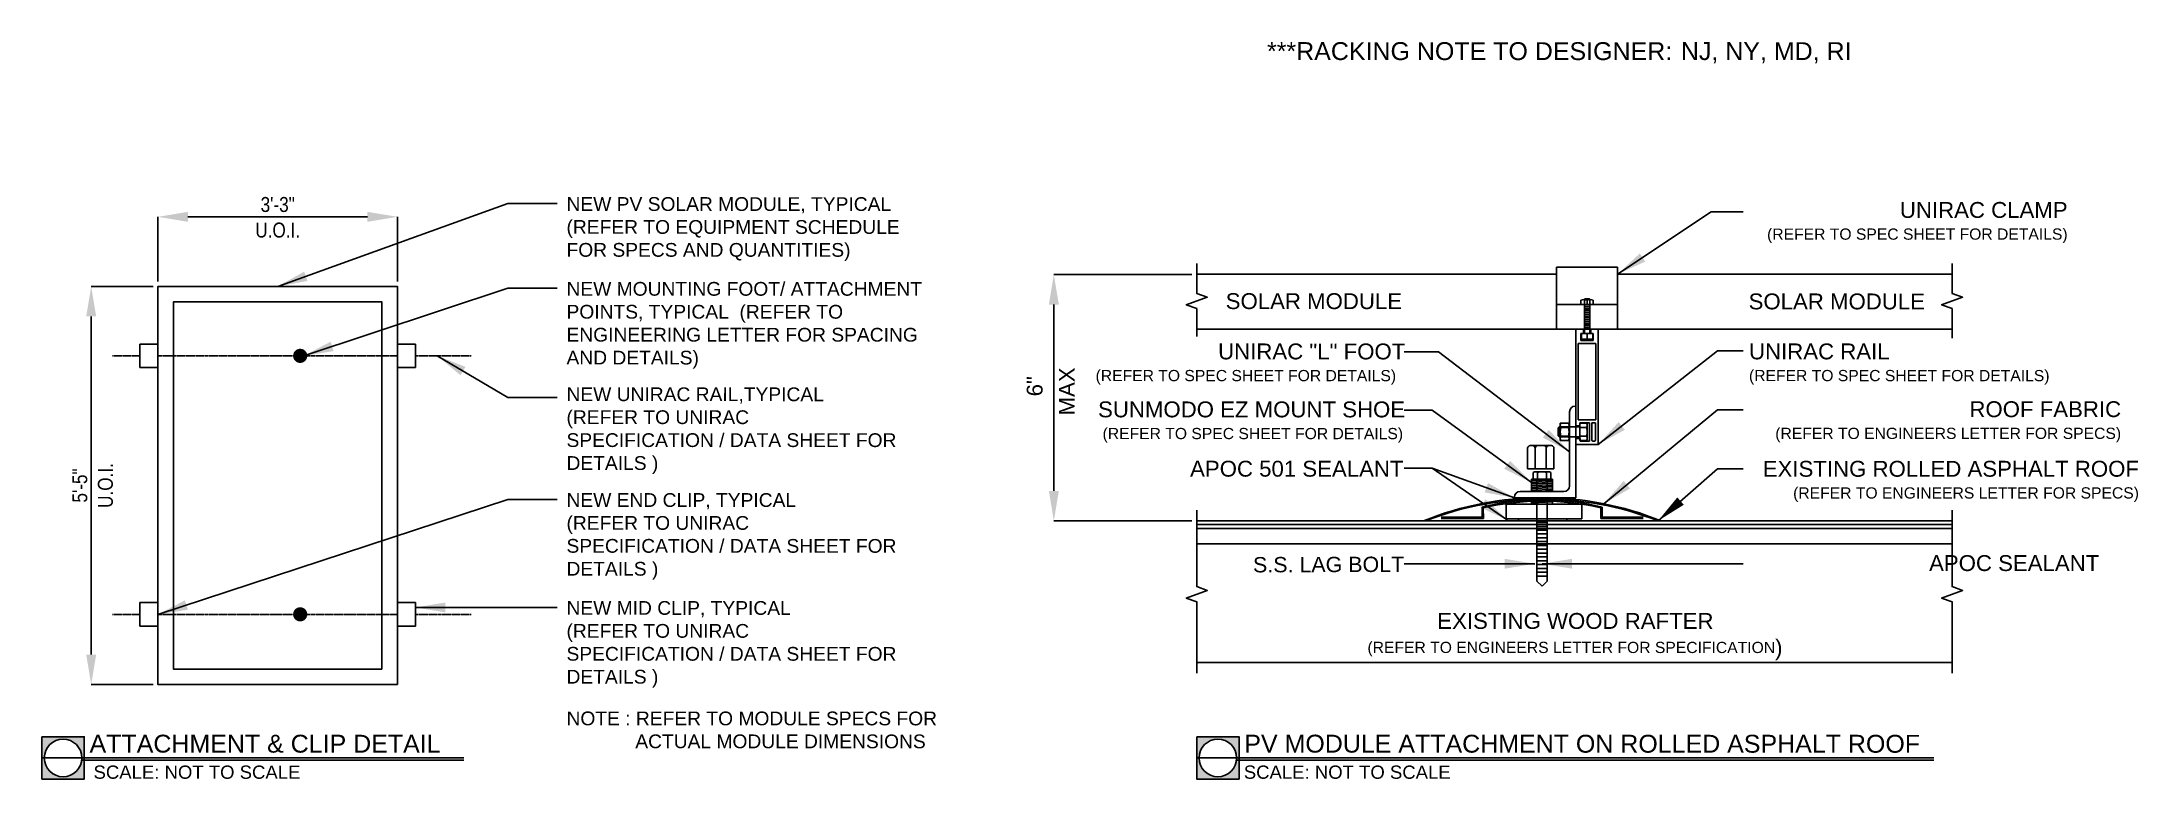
# Model space of a CAD drawing. Header units: feet. Extents: x 873 to 1457, y 2333 to 2539.
import ezdxf

# ---------------------------------------------------------------- set-up
doc = ezdxf.new("R2010")
doc.units = ezdxf.units.FT
doc.header["$MEASUREMENT"] = 0
doc.linetypes.add('HIDDEN', pattern=[0.375, 0.25, -0.125])
doc.styles.add('PAPER SPACE TXT', font='technic_.ttf', dxfattribs={"height": 0.125})
doc.styles.add('TITLE BBLOCK TEXT', font='ARIALUNI.TTF')
doc.dimstyles.new('PAPER SPACE', dxfattribs={"dimscale": 0, "dimtxt": 0.125, "dimasz": 0.125, "dimexe": 0, "dimexo": 0.020508, "dimgap": 0.041992, "dimtad": 1, "dimdec": 4, "dimzin": 3, "dimdsep": 46, "dimlunit": 4, "dimtxsty": 'PAPER SPACE TXT', "dimcen": 0.125, "dimclrd": 1, "dimclre": 1, "dimclrt": 7, "dimadec": 0, "dimazin": 0, "dimtfac": 1, "dimtdec": 4, "dimtofl": 0, "dimtmove": 2, "dimatfit": 3, "dimfxl": 1, "dimfrac": 2, "dimtolj": 1, "dimtzin": 0, "dimarcsym": 1})

msp = doc.modelspace()

# ---------------------------------------------------------------- hatches: boundary and pattern name
h = msp.add_hatch(color=6)
h.dxf.hatch_style = 1
h.paths.add_polyline_path([(885.05, 2345.05), (873.26, 2345.05), (873.26, 2333.26), (885.05, 2333.26)])
h.paths.add_polyline_path([(884.39, 2339.15, -1), (873.92, 2339.15, -1)], flags=16)
h = msp.add_hatch(color=6)
h.dxf.hatch_style = 1
h.paths.add_polyline_path([(1206.5, 2345.05), (1194.71, 2345.05), (1194.71, 2333.26), (1206.5, 2333.26)])
h.paths.add_polyline_path([(1205.84, 2339.15, -1), (1195.37, 2339.15, -1)], flags=16)

# ---------------------------------------------------------------- linework, layer by layer
at = {"color": 1}
for p, q in [((905.57, 2471.82), (905.57, 2489.85)), ((913.9, 2489.85), (963.89, 2489.85)), ((972.22, 2471.82), (972.22, 2489.85)), ((904.2, 2470.46), (886.98, 2470.46)), ((1193.35, 2473.75), (1154.95, 2473.75)), ((1154.95, 2413.52), (1154.95, 2465.42)), ((1302.52, 2466.78), (1304.26, 2466.78)), ((1302.64, 2466.9), (1302.76, 2467.02)), ((1302.64, 2466.78), (1302.64, 2466.9)), ((1304.14, 2466.9), (1302.64, 2466.9)), ((1302.64, 2465.41), (1302.64, 2466.78)), ((1302.64, 2457.36), (1302.64, 2465.41)), ((1302.64, 2465.41), (1304.14, 2465.41)), ((1304.14, 2464.87), (1302.64, 2464.87)), ((1304.14, 2464.34), (1302.64, 2464.34)), ((1304.14, 2463.81), (1302.64, 2463.81)), ((1304.14, 2463.28), (1302.64, 2463.28)), ((1304.14, 2462.75), (1302.64, 2462.75)), ((1302.76, 2467.02), (1304.02, 2467.02)), ((1303.39, 2466.68), (1303.39, 2465.41)), ((1304.14, 2466.9), (1304.02, 2467.02)), ((1304.14, 2466.9), (1304.14, 2466.78)), ((1304.14, 2466.78), (1304.14, 2465.41)), ((1304.14, 2465.41), (1304.14, 2457.36)), ((886.98, 2462.12), (886.98, 2367.93)), ((1304.98, 2457.36), (1301.79, 2457.36)), ((1301.79, 2455.9), (1301.79, 2457.36)), ((1301.79, 2457.36), (1304.98, 2457.36)), ((1304.14, 2462.21), (1302.64, 2462.21)), ((1304.14, 2461.68), (1302.64, 2461.68)), ((1302.64, 2457.36), (1302.64, 2461.5)), ((1304.14, 2461.15), (1302.64, 2461.15)), ((1304.14, 2460.62), (1302.64, 2460.62)), ((1304.14, 2460.08), (1302.64, 2460.08)), ((1304.14, 2459.55), (1302.64, 2459.55)), ((1304.14, 2459.02), (1302.64, 2459.02)), ((1303.39, 2455.9), (1303.39, 2457.36)), ((1304.14, 2461.5), (1304.14, 2457.36)), ((1304.98, 2457.36), (1304.98, 2455.9)), ((1304.19, 2455.78), (1302.59, 2455.78)), ((1298.51, 2435.55), (1298.51, 2414.91)), ((1300.29, 2437.11), (1300.07, 2437.11)), ((1300.29, 2411.57), (1300.29, 2437.11)), ((1295.65, 2431.35), (1295.37, 2431.07)), ((1295.37, 2431.07), (1295.37, 2428.86)), ((1295.65, 2428.58), (1295.37, 2428.86)), ((1295.91, 2431.35), (1295.65, 2431.35)), ((1295.65, 2428.58), (1295.65, 2431.35)), ((1295.65, 2428.58), (1295.91, 2428.58)), ((1295.91, 2432.36), (1295.91, 2427.57)), ((1295.91, 2431.76), (1295.91, 2431.76)), ((1300.29, 2431.35), (1295.91, 2431.35)), ((1295.91, 2428.58), (1300.29, 2428.58)), ((1295.91, 2428.17), (1295.91, 2428.17)), ((1296.08, 2431.16), (1298.22, 2431.16)), ((1296.08, 2428.77), (1298.22, 2428.77)), ((1298.39, 2432.36), (1298.39, 2427.57)), ((1301.41, 2431.35), (1300.29, 2431.35)), ((1300.29, 2428.58), (1301.41, 2428.58)), ((1303.23, 2431.16), (1301.41, 2431.16)), ((1303.23, 2428.77), (1301.41, 2428.77)), ((1303.42, 2428.16), (1303.42, 2431.76)), ((1289.02, 2418.85), (1292.65, 2418.85)), ((1289.44, 2413.35), (1289.44, 2416.81)), ((1289.63, 2418.65), (1289.63, 2416.81)), ((1292.05, 2418.65), (1292.05, 2416.81)), ((1292.23, 2416.81), (1292.23, 2413.35)), ((1296.94, 2413.35), (1284.73, 2413.35)), ((1289.44, 2408.64), (1289.44, 2411.57)), ((1292.23, 2411.57), (1292.23, 2408.64)), ((1193.35, 2405.18), (1154.95, 2405.18)), ((1194.71, 2404.12), (1404.99, 2404.12)), ((1289.44, 2388.41), (1289.44, 2408.64)), ((1292.23, 2404.71), (1289.44, 2404.71)), ((1292.23, 2408.64), (1292.23, 2388.41)), ((1292.23, 2403.65), (1289.44, 2403.65)), ((1292.23, 2402.58), (1289.44, 2402.58)), ((1292.23, 2401.52), (1289.44, 2401.52)), ((1292.23, 2400.45), (1289.44, 2400.45)), ((1292.23, 2399.39), (1289.44, 2399.39)), ((1292.23, 2398.32), (1289.44, 2398.32)), ((1292.23, 2397.26), (1289.44, 2397.26)), ((1292.23, 2396.2), (1289.44, 2396.2)), ((1292.23, 2395.13), (1289.44, 2395.13)), ((1292.23, 2394.07), (1289.44, 2394.07)), ((1292.23, 2393), (1289.44, 2393)), ((1292.23, 2391.94), (1289.44, 2391.94)), ((1292.23, 2390.87), (1289.44, 2390.87)), ((1292.23, 2389.81), (1289.44, 2389.81)), ((1289.44, 2388.41), (1290.84, 2387.01)), ((1292.23, 2388.41), (1290.84, 2387.01)), ((1194.71, 2365.73), (1404.99, 2365.73)), ((904.2, 2359.59), (886.98, 2359.59))]:
    msp.add_line(p, q, dxfattribs=at)
for p, q in [((1294.87, 2475.82), (1294.87, 2458.59)), ((1294.87, 2475.82), (1311.9, 2475.82)), ((1311.9, 2475.82), (1311.9, 2458.59)), ((1311.9, 2465.41), (1294.87, 2465.41)), ((1302.38, 2457.36), (1301.69, 2457.36)), ((1301.69, 2457.36), (1301.69, 2455.44)), ((1302.38, 2458.6), (1302.38, 2457.36)), ((1304.4, 2458.6), (1304.4, 2457.36)), ((1304.4, 2457.36), (1305.08, 2457.36)), ((1305.08, 2457.36), (1305.08, 2455.44)), ((1300.92, 2454.54), (1305.86, 2454.54)), ((1300.92, 2454.54), (1300.92, 2433.33)), ((1301.69, 2455.44), (1305.08, 2455.44)), ((1305.86, 2454.54), (1305.86, 2433.33)), ((1300.92, 2433.33), (1305.86, 2433.33)), ((1301.41, 2431.64), (1300.29, 2431.64)), ((1300.29, 2428.12), (1301.45, 2428.12)), ((1303.39, 2432.52), (1301.41, 2432.52)), ((1301.41, 2432.52), (1301.41, 2431.64)), ((1301.45, 2428.12), (1301.45, 2427.41)), ((1301.45, 2427.41), (1304.02, 2427.41)), ((1304.02, 2432.52), (1303.39, 2432.52)), ((1304.02, 2427.41), (1304.02, 2432.52)), ((1304.74, 2432.52), (1305.7, 2432.52)), ((1304.74, 2427.66), (1304.74, 2432.52)), ((1305.44, 2427.4), (1305, 2427.4)), ((1305.7, 2432.52), (1305.7, 2427.66)), ((1283.17, 2411.79), (1283.17, 2411.57)), ((1283.17, 2411.57), (1300.29, 2411.57))]:
    msp.add_line(p, q)
at = {"color": 6}
for p, q in [((1194.71, 2473.91), (1294.87, 2473.91)), ((1311.9, 2473.91), (1404.99, 2473.91)), ((1194.71, 2458.59), (1404.99, 2458.59)), ((1194.71, 2405.18), (1404.99, 2405.18)), ((1194.71, 2403.05), (1404.99, 2403.05)), ((1194.71, 2398.8), (1404.99, 2398.8)), ((873.26, 2339.15), (990.7, 2339.15)), ((1194.71, 2339.15), (1399.91, 2339.15))]:
    msp.add_line(p, q, dxfattribs=at)
at = {"color": 4, "linetype": 'HIDDEN', "ltscale": 0.25}
for p, q in [((892.94, 2451.13), (900.56, 2451.13)), ((905.57, 2451.13), (972.22, 2451.13)), ((977.23, 2451.13), (992.78, 2451.13)), ((892.94, 2379.14), (900.56, 2379.14)), ((905.57, 2379.14), (972.22, 2379.14)), ((977.23, 2379.14), (992.78, 2379.14))]:
    msp.add_line(p, q, dxfattribs=at)
at = {"color": 1, "linetype": 'Continuous'}
for p, q in [((900.56, 2454.4), (900.56, 2447.86)), ((905.57, 2454.4), (900.56, 2454.4)), ((905.57, 2447.86), (905.57, 2454.4)), ((972.22, 2454.4), (972.22, 2447.86)), ((977.23, 2454.4), (972.22, 2454.4)), ((977.23, 2447.86), (977.23, 2454.4)), ((900.56, 2447.86), (905.57, 2447.86)), ((972.22, 2447.86), (977.23, 2447.86)), ((905.57, 2382.42), (900.56, 2382.41)), ((900.56, 2382.41), (900.56, 2375.87)), ((905.57, 2375.87), (905.57, 2382.42)), ((972.22, 2382.42), (972.22, 2375.87)), ((977.23, 2382.42), (972.22, 2382.42)), ((977.23, 2375.87), (977.23, 2382.42)), ((900.56, 2375.87), (905.57, 2375.87)), ((972.22, 2375.87), (977.23, 2375.87))]:
    msp.add_line(p, q, dxfattribs=at)
at = {"color": 3}
for p, q in [((1286.83, 2420.68), (1286.83, 2425.43)), ((1287.5, 2426.16), (1293.47, 2426.16)), ((1288.93, 2425.43), (1288.93, 2419.7)), ((1292.02, 2425.43), (1292.02, 2419.7)), ((1294.15, 2425.43), (1294.15, 2419.7)), ((1286.83, 2419.7), (1286.83, 2420.68)), ((1294.15, 2419.7), (1286.83, 2419.7)), ((1287.88, 2413.35), (1287.88, 2416.81)), ((1287.88, 2416.81), (1293.8, 2416.81)), ((1287.88, 2416.31), (1293.8, 2416.54)), ((1287.88, 2415.88), (1293.8, 2416.1)), ((1293.8, 2416.81), (1293.8, 2413.35)), ((1287.88, 2414.15), (1293.8, 2414.37)), ((1287.88, 2413.72), (1293.8, 2413.94)), ((1287.88, 2409.78), (1287.88, 2411.57)), ((1287.88, 2411.27), (1293.8, 2411.49)), ((1287.88, 2410.91), (1293.78, 2411.13)), ((1287.88, 2410.56), (1293.8, 2410.78)), ((1287.88, 2410.2), (1293.8, 2410.43)), ((1287.89, 2415.45), (1293.82, 2415.67)), ((1287.91, 2415.02), (1293.83, 2415.24)), ((1287.91, 2414.58), (1293.83, 2414.81)), ((1289.7, 2413.35), (1293.82, 2413.51)), ((1293.8, 2411.57), (1293.8, 2409.78)), ((1274.14, 2406.23), (1262.73, 2406.22)), ((1274.51, 2405.86), (1262.73, 2405.85)), ((1274.14, 2409.02), (1274.14, 2406.23)), ((1274.5, 2408.81), (1274.51, 2405.86)), ((1280.88, 2405.7), (1280.88, 2409.78)), ((1280.88, 2409.78), (1301.92, 2409.78)), ((1280.88, 2405.7), (1285.09, 2405.7)), ((1284.29, 2405.18), (1284.29, 2405.7)), ((1297.76, 2405.18), (1284.29, 2405.18)), ((1285.09, 2405.7), (1301.92, 2405.7)), ((1297.03, 2405.7), (1297.76, 2405.7)), ((1297.76, 2405.7), (1297.76, 2405.18)), ((1301.92, 2405.7), (1301.92, 2409.78)), ((1307.22, 2408.81), (1307.22, 2405.86)), ((1307.22, 2405.86), (1319, 2405.85)), ((1307.58, 2409.02), (1307.58, 2406.23)), ((1307.58, 2406.23), (1319, 2406.22))]:
    msp.add_line(p, q, dxfattribs=at)
at = {"color": 251, "linetype": 'Continuous'}
for p, q in [((884.39, 2338.56), (990.7, 2338.56)), ((1205.84, 2338.56), (1399.91, 2338.56))]:
    msp.add_line(p, q, dxfattribs=at)
at = {"color": 7, "linetype": 'Continuous', "flags": 128}
for points in [[(1194.71, 2456.51), (1194.71, 2464.28), (1191.79, 2465.34), (1197.63, 2467.47), (1194.71, 2468.53), (1194.71, 2476.85)], [(1404.99, 2456.04), (1404.99, 2464.28), (1402.06, 2465.34), (1407.91, 2467.47), (1404.99, 2468.53), (1404.99, 2476.85)], [(1194.71, 2362.79), (1194.71, 2382.63), (1191.79, 2383.69), (1197.63, 2385.82), (1194.71, 2386.88), (1194.71, 2408.12)], [(1404.99, 2362.79), (1404.99, 2382.63), (1402.06, 2383.69), (1407.91, 2385.82), (1404.99, 2386.88), (1404.99, 2408.12)]]:
    msp.add_lwpolyline(points, dxfattribs=at)
msp.add_lwpolyline([(972.22, 2359.59), (905.57, 2359.59), (905.57, 2470.46), (972.22, 2470.46)], close=True, dxfattribs=at)
at = {"color": 8, "linetype": 'Continuous', "flags": 128}
msp.add_lwpolyline([(967.92, 2363.89), (909.86, 2363.89), (909.86, 2466.16), (967.92, 2466.16)], close=True, dxfattribs=at)
at = {"color": 1}
for points in [[(1305.12, 2466.68), (1305.12, 2465.41), (1301.66, 2465.41), (1301.66, 2466.68)], [(1295.91, 2432.36), (1298.39, 2432.36)], [(1298.39, 2427.57), (1295.91, 2427.57)], [(1303.23, 2432.36), (1301.41, 2432.36), (1301.41, 2427.57), (1303.23, 2427.57)], [(1293.26, 2418.65), (1293.26, 2416.81), (1288.42, 2416.81), (1288.42, 2418.65)]]:
    msp.add_lwpolyline(points, dxfattribs=at)
for points in [[(1300.29, 2453.58), (1300.29, 2458.59), (1302.38, 2458.59)], [(1306.48, 2453.58), (1306.48, 2458.59), (1304.4, 2458.59)], [(1300.29, 2431.64), (1300.29, 2453.58)], [(1306.48, 2453.58), (1306.48, 2426.47), (1300.29, 2426.47), (1300.29, 2428.12)]]:
    msp.add_lwpolyline(points)
at = {"const_width": 1.97, "flags": 128}
for points in [[(944.17, 2451.13, 1), (946.14, 2451.13, 1)], [(944.17, 2379.14, 1), (946.14, 2379.14, 1)]]:
    msp.add_lwpolyline(points, format="xyb", close=True, dxfattribs=at)
at = {"color": 6}
for points in [[(873.26, 2345.05), (885.05, 2345.05), (885.05, 2333.26), (873.26, 2333.26)], [(1194.71, 2345.05), (1206.5, 2345.05), (1206.5, 2333.26), (1194.71, 2333.26)]]:
    msp.add_lwpolyline(points, close=True, dxfattribs=at)
for centre in [(879.15, 2339.15), (1200.61, 2339.15)]:
    msp.add_circle(centre, 5.23, dxfattribs=at)
at = {"color": 1}
for centre, radius, start, end in [((1302.52, 2463.18), 3.6, 76.1061, 103.89393), ((1304.25, 2463.18), 3.6, 76.10607, 103.8939), ((1302.59, 2458.49), 2.71, 252.8487, 287.1513), ((1304.19, 2458.49), 2.71, 252.8487, 287.1513), ((1300.07, 2435.55), 1.56, 90, 180), ((1297.07, 2431.76), 1.16, 149.0201, 210.9799), ((1300.32, 2429.96), 4.4, 164.2217, 195.7782), ((1297.07, 2428.17), 1.16, 149.0201, 210.9799), ((1297.23, 2431.76), 1.16, 329.0201, 30.97992), ((1293.99, 2429.96), 4.4, 344.2218, 15.77825), ((1297.23, 2428.17), 1.16, 329.0201, 30.97991), ((1302.4, 2431.76), 1.02, 324.1655, 35.8345), ((1299.62, 2429.96), 3.8, 341.6338, 18.3662), ((1302.4, 2428.17), 1.02, 324.16539, 35.8346), ((1289.02, 2417.82), 1.03, 54.1654, 125.8346), ((1290.84, 2415.01), 3.84, 71.6338, 108.3662), ((1292.65, 2417.82), 1.03, 54.1655, 125.8345), ((1284.73, 2411.79), 1.56, 90, 180), ((1296.94, 2414.91), 1.56, 270, 0)]:
    msp.add_arc(centre, radius, start, end, dxfattribs=at)
for centre, start, end in [((1305, 2427.66), 180, 270), ((1305.44, 2427.66), 270, 0)]:
    msp.add_arc(centre, 0.258, start, end)
at = {"color": 3}
for centre, radius, start, end in [((1287.62, 2425.37), 0.794, 98.19954, 175.74716), ((1288.14, 2425.37), 0.794, 4.25284, 81.80046), ((1289.72, 2425.37), 0.794, 98.19954, 175.74716), ((1291.23, 2425.37), 0.794, 4.25284, 81.80046), ((1292.81, 2425.37), 0.794, 98.19954, 175.74716), ((1293.36, 2425.37), 0.794, 4.25284, 81.80046), ((1290.92, 2323.67), 87.95, 67.93296, 112.06704), ((1290.81, 2322.41), 88.87, 68.65878, 111.34122), ((1290.86, 2341.28), 69.77, 76.1335, 103.8665), ((1290.86, 2337.99), 72.68, 76.99263, 103.00737)]:
    msp.add_arc(centre, radius, start, end, dxfattribs=at)
at = {"color": 1}
for points in [[(913.9, 2491.23), (913.9, 2488.46), (905.57, 2489.85)], [(963.89, 2491.23), (963.89, 2488.46), (972.22, 2489.85)], [(885.59, 2462.12), (888.36, 2462.12), (886.98, 2470.46)], [(1153.56, 2465.42), (1156.34, 2465.42), (1154.95, 2473.75)], [(1153.56, 2413.52), (1156.34, 2413.52), (1154.95, 2405.18)], [(885.59, 2367.93), (888.36, 2367.93), (886.98, 2359.59)]]:
    msp.add_solid(points, dxfattribs=at)

# ---------------------------------------------------------------- texts
at = {"color": 2, "char_height": 4.9766, "attachment_point": 1, "rotation": 359.98856, "style": 'TITLE BBLOCK TEXT'}
for s, insert, width in [('***RACKING NOTE TO DESIGNER:', (1214.29, 2538.49), 113.9229), ('NJ, NY, MD, RI', (1329.5, 2538.49), 328.8806)]:
    msp.add_mtext(s, dxfattribs=dict(at, insert=insert, width=width))
at = {"color": 7, "char_height": 4.166, "attachment_point": 5, "style": 'PAPER SPACE TXT'}
for s, insert in [('\\A1;3\'-3"', (938.89, 2493.25)), ('\\A1;U.O.I.', (938.89, 2486.13))]:
    msp.add_mtext(s, dxfattribs=dict(at, insert=insert))
at = {"color": 7, "style": 'TITLE BBLOCK TEXT'}
for s, insert, char_height, width, attachment_point, rotation in [('NEW PV SOLAR MODULE, TYPICAL\\P(REFER TO EQUIPMENT SCHEDULE FOR SPECS AND QUANTITIES)', (1019.29, 2495.33), 3.8299, 102.2973, 1, 359.98856), ('\\A1;\\pt646.82095;UNIRAC CLAMP\\P{\\H0.7063x;(REFER TO SPEC SHEET FOR DETAILS)}', (1437.15, 2493.98), 4.4236, 88.4693, 3, 0.01144), ('NEW MOUNTING FOOT/ ATTACHMENT POINTS, TYPICAL  (REFER TO ENGINEERING LETTER FOR SPACING AND DETAILS)', (1019.29, 2471.71), 3.8299, 102.2973, 1, 359.98856), ('\\A1;\\pt646.82095;SOLAR MODULE', (1202.79, 2468.58), 4.4236, 111.7592, 1, 359.98856), ('\\A1;\\pt646.82095;SOLAR MODULE', (1348.35, 2468.5), 4.4236, 111.7592, 1, 359.98856), ('\\A1;\\pi37.63587;UNIRAC "L" FOOT\\P\\pi1.10063,t647.92158;{\\H0.7063x;  (REFER TO SPEC SHEET FOR DETAILS)\\P\\pi87.91033,t734.73128; }', (1163.04, 2454.58), 4.4236, 89.123, 1, 359.98856), ('\\A1;UNIRAC RAIL\\P\\pt646.82095;{\\H0.7063x;(REFER TO SPEC SHEET FOR DETAILS)\\P }', (1348.46, 2454.58), 4.4236, 87.7074, 1, 359.98856), ('\\A1;6"', (1147.4, 2439.85), 4.424, 72.7668, 1, 89.98856), ('\\A1;MAX', (1156.34, 2434.52), 4.424, 72.7668, 1, 89.98856), ('NEW UNIRAC RAIL,TYPICAL\\P(REFER TO UNIRAC \\PSPECIFICATION / DATA SHEET FOR DETAILS )', (1019.29, 2442.35), 3.8299, 102.2973, 1, 359.98856), ('\\A1;\\pi20.60842,t667.42937;SUNMODO EZ MOUNT SHOE{\\H0.7063x;          \\P\\pi21.86217,t668.68312;(REFER TO SPEC SHEET FOR DETAILS)\\P\\pi103.77298,t750.59393;} ', (1146.65, 2438.44), 4.4236, 105.4899, 1, 359.98856), ('\\A1;\\pt646.82095;ROOF FABRIC\\P{\\H0.7063x;(REFER TO ENGINEERS LETTER FOR SPECS)}', (1452.04, 2438.49), 4.4236, 103.2205, 3, 0.01144), ('\\A1;\\pi19.89152,t666.71247;APOC 501 SEALANT ', (1172.98, 2421.92), 4.4236, 79.1758, 1, 359.98856), ('\\A1;\\pt646.82095;EXISTING ROLLED ASPHALT ROOF\\P{\\H0.7063x;(REFER TO ENGINEERS LETTER FOR SPECS)}', (1457.01, 2421.9), 4.4236, 108.2844, 3, 0.01144), ('NEW END CLIP, TYPICAL\\P(REFER TO UNIRAC \\PSPECIFICATION / DATA SHEET FOR DETAILS )', (1019.29, 2412.9), 3.8299, 102.2973, 1, 359.98856), ('\\A1;\\pi2.4272;{\\H0.7063x;S.S. LAG BOLT}', (1207.96, 2395.08), 6.043, 44.1134, 1, 0.19596), ('\\A1;\\pt646.82095;APOC SEALANT ', (1445.97, 2395.63), 4.4236, 97.2372, 3, 0.01144), ('NEW MID CLIP, TYPICAL\\P(REFER TO UNIRAC \\PSPECIFICATION / DATA SHEET FOR DETAILS )', (1019.29, 2382.84), 3.8299, 102.2973, 1, 359.98856), ('\\A1;\\pi26.89495,t673.71591;EXISTING WOOD RAFTER\\P\\pi7.4608,t654.28175;{\\H0.7063x;(REFER TO ENGINEERS LETTER FOR SPECIFICATION})', (1234.79, 2379.53), 4.4236, 130.138, 1, 359.98856), ('\\pi-19.14936,l19.14936;NOTE : REFER TO MODULE SPECS FOR ACTUAL MODULE DIMENSIONS', (1019.29, 2352.08), 3.8299, 117.9492, 1, 359.98856), ('ATTACHMENT & CLIP DETAIL', (886.52, 2345.62), 4.9766, 191.6609, 1, 359.98856), ('PV MODULE ATTACHMENT ON ROLLED ASPHALT ROOF', (1207.97, 2345.62), 4.9766, 202.8725, 1, 359.98856), ('SCALE: NOT TO SCALE', (887.63, 2337.04), 3.6907, 80.1638, 1, 359.98856), ('SCALE: NOT TO SCALE', (1207.83, 2337.04), 3.6907, 80.1638, 1, 359.98856)]:
    msp.add_mtext(s, dxfattribs=dict(at, insert=insert, char_height=char_height, width=width, attachment_point=attachment_point, rotation=rotation))
at = {"color": 7, "char_height": 4.166, "attachment_point": 5, "rotation": 90, "style": 'PAPER SPACE TXT'}
for s, insert in [('\\A1;5\'-5"', (883.82, 2415.02)), ('\\A1;U.O.I.', (890.95, 2415.02))]:
    msp.add_mtext(s, dxfattribs=dict(at, insert=insert))

# ---------------------------------------------------------------- leaders
for points in [[(938.89, 2470.46), (1002.94, 2493.57), (1016.7, 2493.57)], [(1311.9, 2473.91), (1337.94, 2491.25), (1346.82, 2491.25)], [(946.14, 2451.13), (1002.94, 2470), (1016.7, 2470)], [(983.3, 2451.13), (1002.94, 2439.53), (1016.7, 2439.53)], [(1298.51, 2424.39), (1262.06, 2452.27), (1252.45, 2452.27)], [(1306.48, 2426.47), (1339.65, 2452.48), (1346.82, 2452.48)], [(1287.88, 2415.88), (1260.24, 2436), (1252.45, 2436)], [(1308.04, 2409.94), (1339.65, 2436.1), (1346.82, 2436.1)], [(1283.17, 2411.57), (1260.24, 2419.85), (1252.45, 2419.85)], [(1281.24, 2405.35), (1260.24, 2419.85), (1252.45, 2419.85)], [(1323.15, 2405.18), (1339.65, 2419.7), (1346.82, 2419.7)], [(905.57, 2379.14), (1002.94, 2411.12), (1016.7, 2411.12)], [(1288.8, 2393.23), (1267.43, 2393.23), (1252.45, 2393.23)], [(1290.84, 2393.23), (1338.58, 2393.23), (1346.82, 2393.23)], [(977.23, 2381.06), (1002.94, 2381.06), (1016.7, 2381.06)]]:
    msp.add_leader(points, dimstyle='PAPER SPACE', override={"dimscale": 66.653699, "dimtad": 0})

doc.saveas('drawing.dxf')
